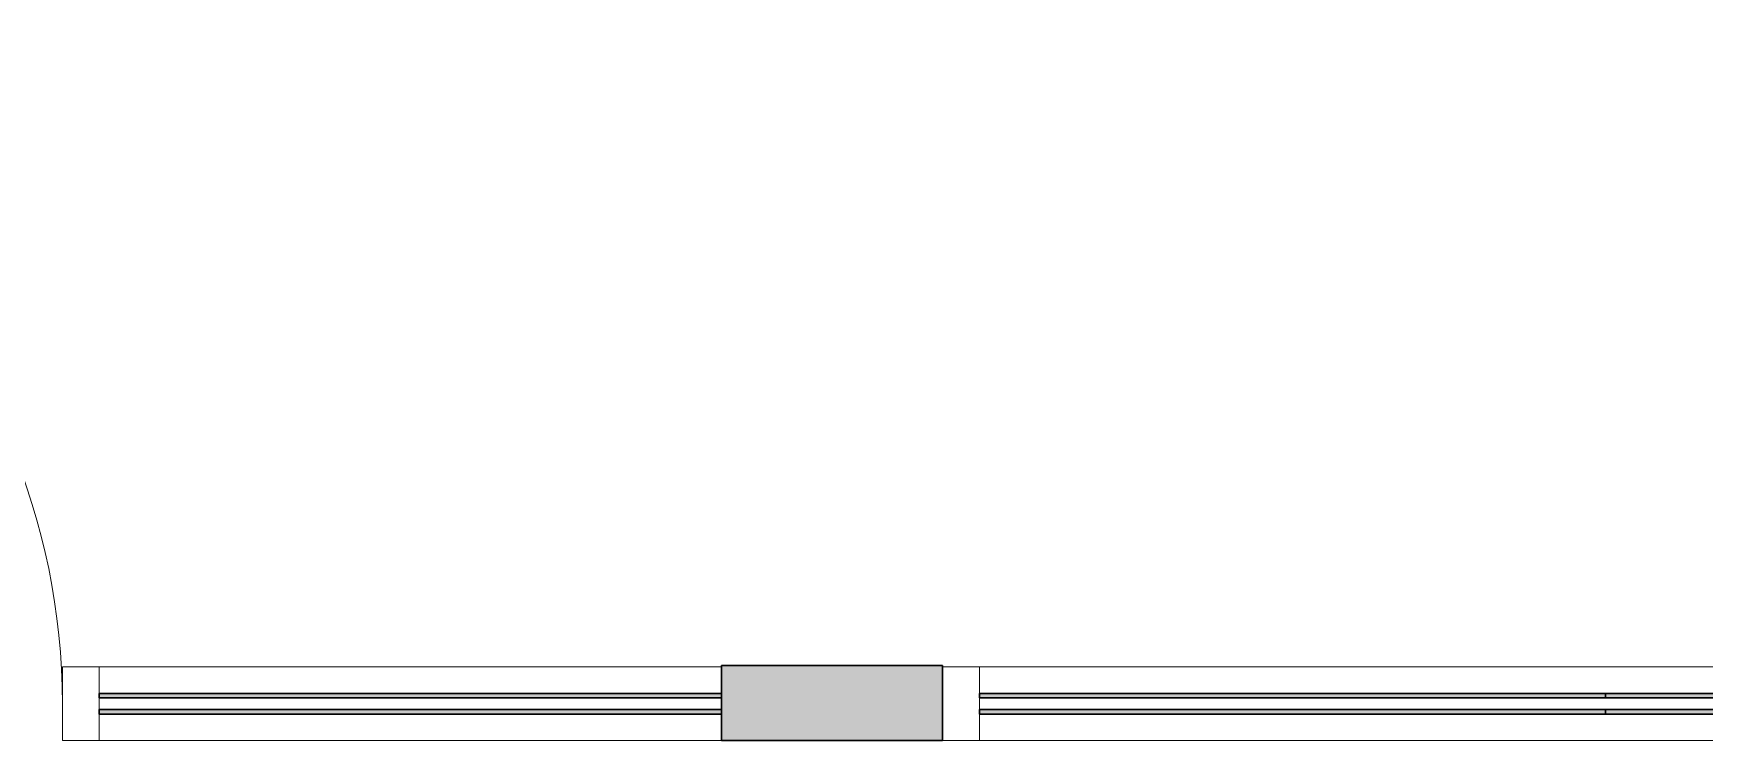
# Model space of a CAD drawing. Header units: millimetres. Extents: x 155927 to 317870, y -36033 to 97293.
# Drawn here: x 194217 to 196485, y 28408 to 29368 of the extents above; entities that cross this region are included whole.
import ezdxf

# ---------------------------------------------------------------- set-up
doc = ezdxf.new("R2010")
doc.units = ezdxf.units.MM
doc.header["$MEASUREMENT"] = 0
for name, color, linetype, lineweight in [('A-DOOR', 4, 'CONTINUOUS', 9), ('A-GLAZ-CURT', 7, 'CONTINUOUS', 9), ('A-GLAZ-CWMG', 7, 'CONTINUOUS', 9), ('A-WALL-PATT', 7, 'CONTINUOUS', 9), ('I-WALL', 7, 'CONTINUOUS', 9)]:
    doc.layers.add(name, color=color, linetype=linetype, lineweight=lineweight)

msp = doc.modelspace()

# ---------------------------------------------------------------- hatches: boundary and pattern name
at = {"layer": 'A-GLAZ-CURT'}
h = msp.add_hatch(color=256, dxfattribs=at)
h.paths.add_polyline_path([(195150.8, 28443.6), (195150.8, 28449.6), (194305.8, 28449.6), (194305.8, 28443.6)], flags=0)
h.paths.add_polyline_path([(195150.8, 28465.6), (195150.8, 28471.6), (194305.8, 28471.6), (194305.8, 28465.6)], flags=0)
h = msp.add_hatch(color=256, dxfattribs=at)
h.paths.add_polyline_path([(196350.8, 28443.6), (196350.8, 28449.6), (195500.8, 28449.6), (195500.8, 28443.6)], flags=0)
h.paths.add_polyline_path([(196350.8, 28465.6), (196350.8, 28471.6), (195500.8, 28471.6), (195500.8, 28465.6)], flags=0)
h = msp.add_hatch(color=256, dxfattribs=at)
h.paths.add_polyline_path([(197250.8, 28443.6), (197250.8, 28449.6), (196350.8, 28449.6), (196350.8, 28443.6)], flags=0)
h.paths.add_polyline_path([(197250.8, 28465.6), (197250.8, 28471.6), (196350.8, 28471.6), (196350.8, 28465.6)], flags=0)
at = {"layer": 'A-WALL-PATT'}
h = msp.add_hatch(color=256, dxfattribs=at)
h.paths.add_polyline_path([(198274.8, 28407.6), (198274.8, 28509.6), (198150.8, 28509.6), (198150.8, 28407.6)], flags=0)
h.paths.add_polyline_path([(195450.8, 28407.6), (195450.8, 28509.6), (195150.8, 28509.6), (195150.8, 28407.6)], flags=0)
h.paths.add_polyline_path([(192450.8, 28407.6), (192450.8, 28509.6), (192150.8, 28509.6), (192150.8, 28407.6)], flags=0)
h.paths.add_polyline_path([(189351.8, 28407.6), (189450.8, 28407.6), (189450.8, 28509.6), (189351.8, 28509.6)], flags=0)

# ---------------------------------------------------------------- linework, layer by layer
at = {"layer": 'A-DOOR'}
msp.add_arc((193345.8, 28457.6), 910, 0, 90, dxfattribs=at)
at = {"layer": 'A-GLAZ-CURT', "lineweight": 30}
for p, q in [((195150.8, 28471.6), (194305.8, 28471.6)), ((194305.8, 28471.6), (194305.8, 28465.6)), ((194305.8, 28465.6), (195150.8, 28465.6)), ((195150.8, 28449.6), (194305.8, 28449.6)), ((194305.8, 28449.6), (194305.8, 28443.6)), ((195150.8, 28465.6), (195150.8, 28471.6)), ((195150.8, 28443.6), (195150.8, 28449.6)), ((196350.8, 28471.6), (195500.8, 28471.6)), ((195500.8, 28471.6), (195500.8, 28465.6)), ((195500.8, 28465.6), (196350.8, 28465.6)), ((196350.8, 28449.6), (195500.8, 28449.6)), ((195500.8, 28449.6), (195500.8, 28443.6)), ((197250.8, 28471.6), (196350.8, 28471.6)), ((196350.8, 28471.6), (196350.8, 28465.6)), ((196350.8, 28465.6), (196350.8, 28471.6)), ((196350.8, 28465.6), (197250.8, 28465.6)), ((197250.8, 28449.6), (196350.8, 28449.6)), ((196350.8, 28449.6), (196350.8, 28443.6)), ((196350.8, 28443.6), (196350.8, 28449.6)), ((194305.8, 28443.6), (195150.8, 28443.6)), ((195500.8, 28443.6), (196350.8, 28443.6)), ((196350.8, 28443.6), (197250.8, 28443.6))]:
    msp.add_line(p, q, dxfattribs=at)
at = {"layer": 'A-GLAZ-CWMG', "lineweight": 20, "extrusion": (0, 0, -1)}
for p, q in [((194305.8, 28507.6), (194255.8, 28507.6)), ((194255.8, 28507.6), (194255.8, 28407.6)), ((194305.8, 28407.6), (194305.8, 28507.6)), ((194255.8, 28407.6), (194305.8, 28407.6))]:
    msp.add_line(p, q, dxfattribs=at)
at = {"layer": 'A-GLAZ-CWMG'}
for p, q in [((195150.8, 28507.6), (194305.8, 28507.6)), ((196350.8, 28507.6), (195500.8, 28507.6)), ((197250.8, 28507.6), (196350.8, 28507.6)), ((195150.8, 28407.6), (194305.8, 28407.6)), ((196350.8, 28407.6), (195500.8, 28407.6)), ((197250.8, 28407.6), (196350.8, 28407.6))]:
    msp.add_line(p, q, dxfattribs=at)
at = {"layer": 'A-GLAZ-CWMG', "lineweight": 20}
for p, q in [((195500.8, 28507.6), (195450.8, 28507.6)), ((195450.8, 28507.6), (195450.8, 28407.6)), ((195500.8, 28407.6), (195500.8, 28507.6)), ((195450.8, 28407.6), (195500.8, 28407.6))]:
    msp.add_line(p, q, dxfattribs=at)
at = {"layer": 'I-WALL', "lineweight": 30}
for p, q in [((195450.8, 28509.6), (195150.8, 28509.6)), ((195150.8, 28509.6), (195150.8, 28407.6)), ((195450.8, 28407.6), (195450.8, 28509.6)), ((195150.8, 28407.6), (195450.8, 28407.6))]:
    msp.add_line(p, q, dxfattribs=at)

doc.saveas('drawing.dxf')
